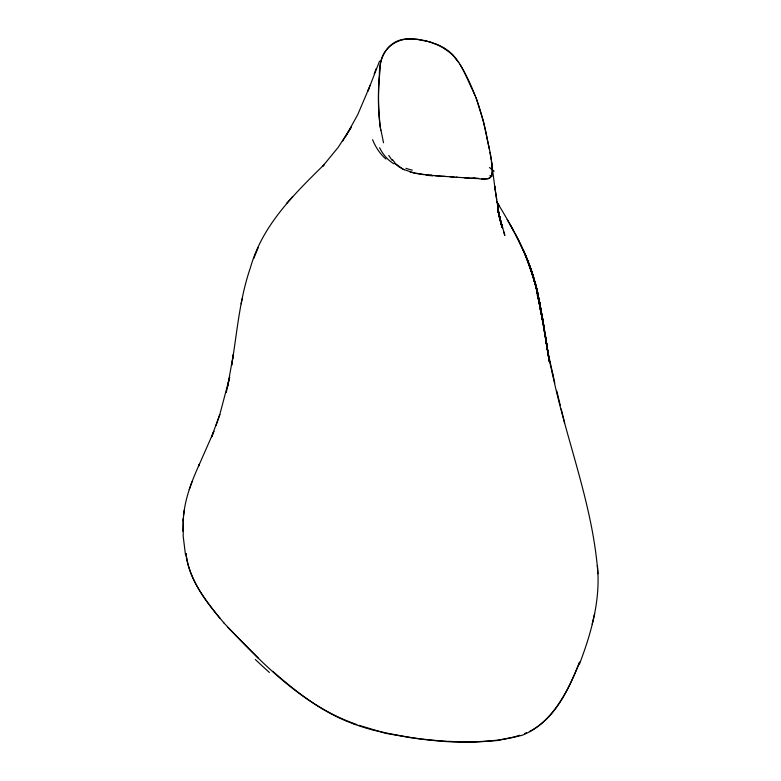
<?xml version="1.0" encoding="UTF-8"?>
<svg xmlns="http://www.w3.org/2000/svg" width="781" height="781" viewBox="0 0 781 781"><rect width="100%" height="100%" fill="white"/><g stroke="black" fill="none" stroke-linecap="round" stroke-linejoin="round"><path stroke-width="1.17" d="M183.242 520.868C183.965 501.012 191.277 482.15 199.399 464.256L198.413 466.462L213.896 431.307L211.661 436.862L219.939 414.028L229.682 377.096L227.652 386.156L233.363 354.437L231.654 365.244L232.162 362.111M182.939 531.178L183.31 518.408L183.184 536.215L185.468 554.686M492.118 172.982C491.093 183.34 477.269 177.297 470.836 178.234M183.496 515.929L184.228 510.344M232.65 358.987C237.463 328.352 240.216 297.073 250.447 267.6C262.221 225.319 294.037 194.225 324.33 164.44L322.446 166.538L338.163 147.384L351.509 126.766L342.517 141.254M579.287 664.592C590.29 635.656 599.31 605.011 597.934 573.732C592.974 504.848 566.225 440.172 552.274 372.957M241.144 303.887L242.1 298.889M226.246 392.511L228.277 383.412M592.193 624.175L594.634 613.573M491.61 175.178C493.485 161.345 488.476 147.463 486.299 133.873C481.086 109.525 472.847 85.773 459.989 64.354M215.976 425.665L219.881 414.574M369.989 85.305L367.939 91.074L379.546 61.143M191.989 481.809L189.236 489.57M368.847 88.556L357.688 114.719L345.954 135.982M376.325 68.464L374.197 73.785M258.169 247.772L253.698 258.57M490.761 177.267L488.613 178.654L481.447 178.81M286.422 203.577L292.699 196.656M529.42 731.553C555.808 718.042 569.115 688.256 579.648 662.015C568.295 690.433 552.636 723.001 522.567 735.126C473.94 748.061 422.004 741.315 373.66 730.167M514.972 736.815L497.399 740.564L473.774 741.891A140.775 49.584 6.3 0 1 470.943 741.911L456.524 741.686M455.557 741.657L447.738 741.306M476.351 178.576L473.296 178.39M446.761 741.257L444.789 741.14A141.771 49.935 6.3 0 1 440.855 740.876L439.869 740.808M473.091 178.38L469 178.107M449.973 176.76L457.344 177.277M443.764 176.34L454.015 177.043M442.612 176.262L445.473 176.457M469.713 178.156L456.163 177.189M464.305 177.775L468.571 178.078M441.148 176.145L443.325 176.301M438.961 175.989L441.441 176.174M440.181 176.086L430.116 175.276M438.727 175.979L435.115 175.696M438.883 740.739L422.111 739.138M428.632 175.129L415.443 173.402M421.125 739.031L413.266 738.045M423.937 174.661L410.162 172.064M412.29 737.908L385.638 733.339L359.035 725.315M414.311 173.138L403.035 169.223L394.483 163.044L398.886 166.763L404.207 169.78M356.839 724.553C302.911 705.985 262.279 663.303 223.913 622.965M435.173 43.756L425.821 40.778L418.626 39.46A27.169 13.482 7.6 0 0 411.558 39.04C389.807 37.058 378.785 55.607 379.41 75.005C377.926 92.392 377.975 109.965 380.23 127.283M353.813 723.919C323.08 712.985 297.063 692.542 272.754 671.338M438.785 45.464L430.019 41.901L416.927 39.372A21.243 10.534 7.6 0 0 415.053 39.235C396.318 36.531 379.263 49.935 380.132 69.509C377.809 89.786 378.072 110.355 380.728 130.573M443.715 47.875C453.214 53.001 459.248 62.265 463.992 71.627M444.779 48.832L452.287 54.475L458.769 62.597M258.56 658.432L227.906 627.475M223.991 622.984C206.965 602.893 189.109 580.595 185.849 553.573M220.105 618.454C204.651 599.554 188.69 578.575 186.073 553.504M392.189 160.447L388.772 155.448M535.737 286.568L532.935 275.224L529.118 264.242L531.431 270.587L534.546 281.746L527.976 261.059L523.299 250.047L533.774 277.958L538.831 299.494C533.12 264.017 515.284 232.26 496.892 201.967L499.459 206.555L496.511 201.273M509.876 224.254L518.74 240.499L525.935 256.041L515.645 234.632M507.142 219.481L513.195 230.053M464.021 71.569L475.082 95.614M476.049 97.41L483.439 121.524L489.462 149.532M532.935 275.224L530.748 268.752L536.82 289.556L535.151 282.693L537.924 294.691L536.488 287.691L527.331 259.585L533.228 276.991M534.282 280.623L537.611 292.367L534.282 280.623L537.611 292.367L540.218 305.576L544.279 330.343L542.151 316.354L538.558 300.226L543.498 324.759L542.151 316.354L543.166 321.821L547.169 349.332L544.425 329.289L540.003 307.88L543.166 321.821L544.279 330.343M503.696 231.742L504.838 235.462L498.073 211.221L501.978 226.959L497.565 208.254L500.504 220.838L499.733 217.704M501.431 224.235L502.564 227.993L498.805 215.146M499.879 219.012L502.564 227.993M497.829 211.143L498.376 213.037M500.865 222.78L497.585 207.453L500.767 222.946M498.756 215.009L500.318 220.476M498.805 214.736L501.988 226.256M383.539 142.767L380.65 128.758M537.24 295.15L540.637 308.212L542.795 322.475M502.212 227.232L498.922 214.511L501.324 223.922M554.813 383.129L546.876 347.535L549.678 362.072L545.353 336.308L549.248 361.603L545.343 334.717M561.207 408.961L564.634 422.951M556.794 391.027L560.202 405.134M539.7 303.565L535.59 285.163L539.651 302.559M549.355 360.568L552.763 374.831M541.682 313.669L539.837 305.527L542.629 319.156L541.038 310.887L542.229 318.14M498.961 214.228L500.26 219.998M540.686 308.241L537.103 292.68L541.614 314.831M498.171 210.177L501.451 225.524M540.637 308.212L539.544 302.979L542.19 317.984M538.08 295.081L540.755 309.725M547.813 352.368L549.678 362.072M498.708 212.256L499.85 218.602L497.546 205.383M544.425 330.968L546.973 345.602M489.96 152.275L491.19 159.783M539.261 300.919L540.091 305.234L539.202 300.295L540.696 309.481M497.868 207.219L498.463 210.88L494.637 186.015L496.648 199.536M547.725 351.001L546.231 341.619L548.477 356.351M546.485 343.786L541.233 313.21L543.166 321.821L544.982 335.918L544.699 333.692M494.871 187.518L495.066 188.934L491.571 162.458M491.356 160.925L491.981 166.08M597.436 565.532L597.934 573.732M393.946 163.815A321.216 105.132 -54.5 0 1 379.595 147.677M412.378 170.151A313.796 97.42 -36 0 1 405.925 168.305M432.762 175.832A77.534 5.506 1.5 0 1 426.201 175.227M478.665 178.371A73.053 3.788 6.8 0 1 473.393 178.078M492.225 176.028A384.223 40.768 57.4 0 1 489.824 175.764M494.139 171.244A299.172 28.477 63.2 0 1 489.511 167.485M438.727 45.493A64.95 31.045 8.3 0 1 444.721 48.852M373.601 730.215A122.656 49.359 5.7 0 1 353.734 723.958M435.271 43.687A45.152 21.907 7.9 0 1 443.823 47.836M431.854 175.188A55.871 3.72 1.7 0 1 425.665 174.612M394.776 162.448A306.816 92.158 -67 0 1 392.55 159.705M385.921 159.021A388.177 129.978 -51.9 0 1 372.586 139.662M526.492 732.715A126.376 49.73 7.2 0 1 524.549 733.496M519.697 735.243A126.376 49.73 7.2 0 1 515.821 736.454M269.416 672.48A1468.778 743.268 -7 0 1 255.367 659.525M527.976 261.059L525.437 254.948L531.724 272.091L527.976 261.059M499.244 216.747L498.649 214.59L499.244 216.747"/></g></svg>
